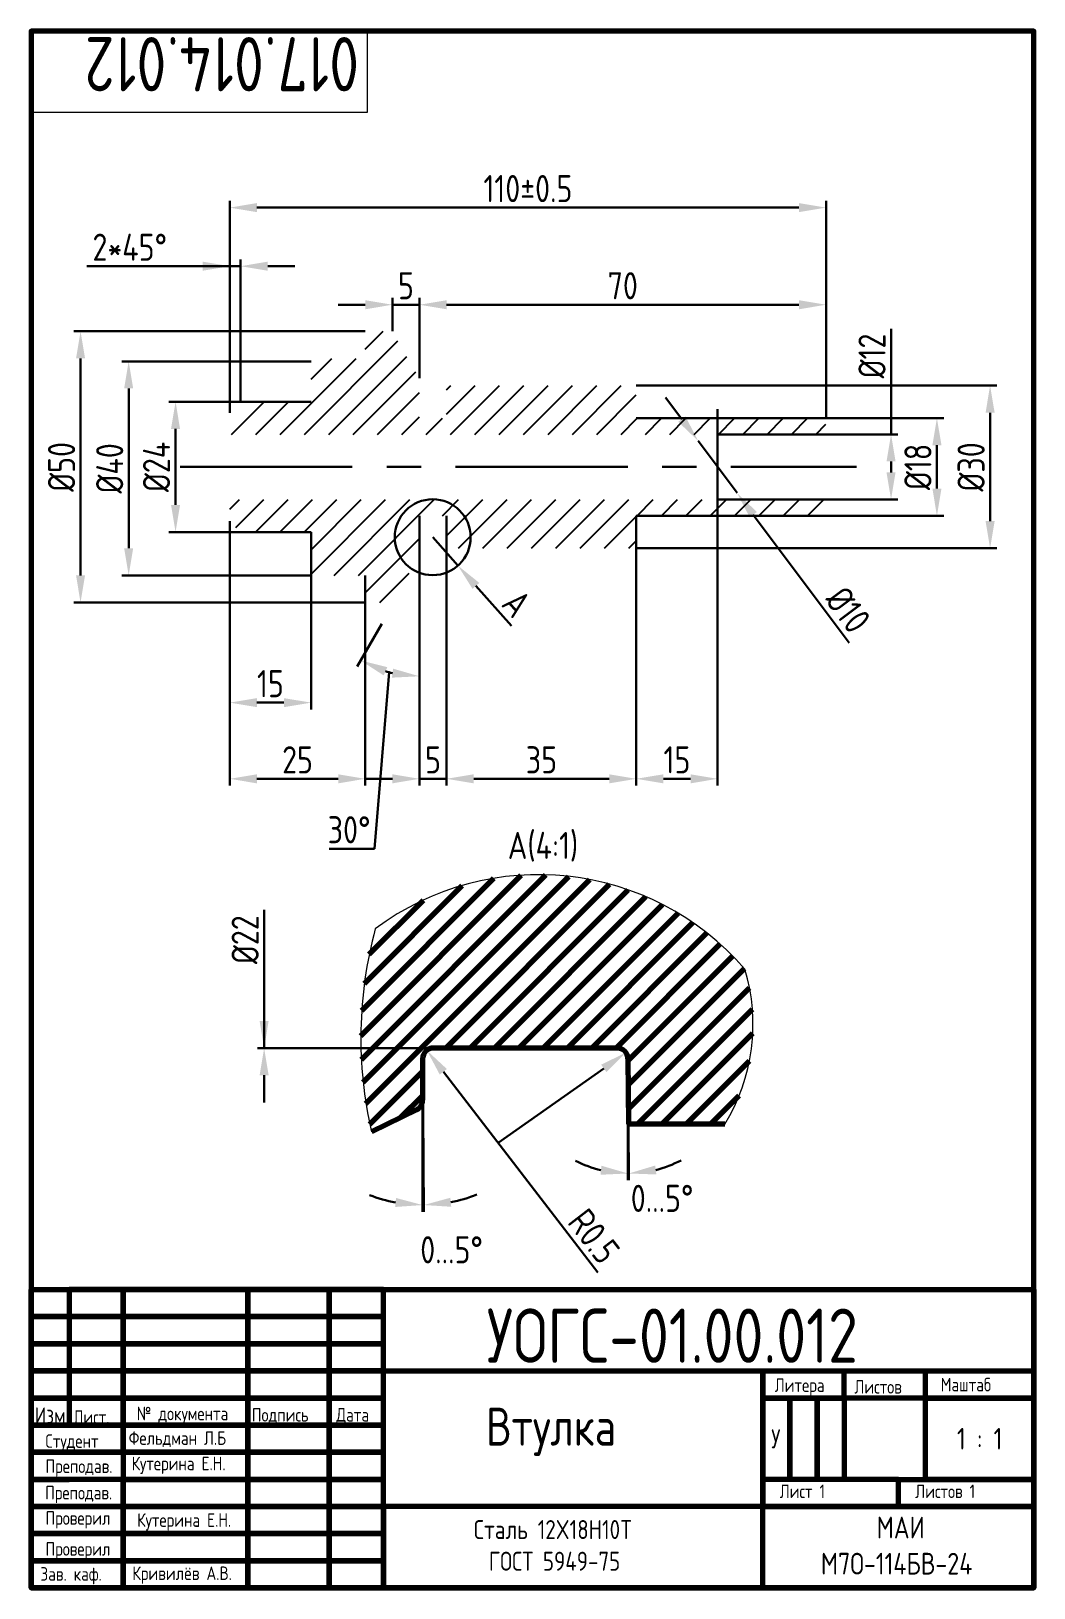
# Paper-space layout 'Vtulka' of a CAD drawing. Header units: millimetres. Extents: x 12 to 198, y -15 to 272.
import ezdxf

# ---------------------------------------------------------------- set-up
doc = ezdxf.new("R2010")
doc.units = ezdxf.units.MM
doc.linetypes.add('CENTER', pattern=[50.8, 31.75, -6.35, 6.35, -6.35])
for name, color, linetype, lineweight in [('MD_Штриховка', 7, 'Continuous', 25), ('Оси', 1, 'CENTER', 30), ('Основной', 5, 'Continuous', 70), ('Размеры', 3, 'Continuous', 30), ('Текст', 7, 'Continuous', 20)]:
    doc.layers.add(name, color=color, linetype=linetype, lineweight=lineweight)
doc.styles.get("Standard").update_dxf_attribs({"font": 'arial.ttf'})
doc.styles.add('ГОСТ', font='GOST_A.TTF')
doc.dimstyles.new('Apx$0', dxfattribs={"dimtxt": 5, "dimasz": 5, "dimexe": 1.25, "dimexo": 0, "dimgap": 1, "dimtad": 1, "dimdsep": 46, "dimtxsty": 'ГОСТ', "dimcen": 5, "dimclrd": 256, "dimclre": 256, "dimclrt": 256, "dimadec": 0, "dimazin": 2, "dimtp": 0.1, "dimtm": 0.1, "dimtfac": 0.71, "dimtmove": 1, "dimatfit": 3, "dimldrblk": 'NONE', "dimfxl": 1, "dimlwd": -1, "dimlwe": -1, "dimarcsym": 0})
doc.dimstyles.new('Apx$2', dxfattribs={"dimtxt": 5, "dimasz": 5, "dimexe": 1.25, "dimexo": 0, "dimgap": 1, "dimtad": 1, "dimdsep": 46, "dimtxsty": 'ГОСТ', "dimcen": 5, "dimclrd": 256, "dimclre": 256, "dimclrt": 256, "dimadec": 0, "dimazin": 2, "dimtp": 0.1, "dimtm": 0.1, "dimtfac": 0.71, "dimtmove": 1, "dimatfit": 3, "dimldrblk": 'NONE', "dimfxl": 1, "dimlwd": -1, "dimlwe": -1, "dimarcsym": 0})
doc.dimstyles.new('Apx$3', dxfattribs={"dimtxt": 5, "dimasz": 5, "dimexe": 1.25, "dimexo": 0, "dimgap": 1, "dimtad": 1, "dimdsep": 46, "dimtxsty": 'ГОСТ', "dimcen": 5, "dimclrd": 256, "dimclre": 256, "dimclrt": 256, "dimadec": 0, "dimazin": 2, "dimtp": 0.1, "dimtm": 0.1, "dimtfac": 0.71, "dimtmove": 1, "dimatfit": 3, "dimldrblk": 'NONE', "dimfxl": 1, "dimlwd": -1, "dimlwe": -1, "dimarcsym": 0})
doc.dimstyles.new('Apx$4', dxfattribs={"dimtxt": 5, "dimasz": 5, "dimexe": 1.25, "dimexo": 0, "dimgap": 1, "dimtad": 1, "dimdsep": 46, "dimtxsty": 'ГОСТ', "dimcen": 5, "dimclrd": 256, "dimclre": 256, "dimclrt": 256, "dimadec": 0, "dimazin": 2, "dimtp": 0.1, "dimtm": 0.1, "dimtfac": 0.71, "dimtmove": 1, "dimatfit": 3, "dimldrblk": 'NONE', "dimfxl": 1, "dimlwd": -1, "dimlwe": -1, "dimarcsym": 0})

# ---------------------------------------------------------------- blocks, each defined once
blk = doc.blocks.new('*D11')
at = {"layer": 'Размеры', "transparency": 16777216}
for p, q in [((49.15, 201.66), (49.15, 240.71)), ((54.15, 239.46), (154.15, 239.46)), ((159.15, 200.66), (159.15, 240.71))]:
    blk.add_line(p, q, dxfattribs=at)
for points in [[(54.15, 240.3), (54.15, 238.63), (49.15, 239.46)], [(154.15, 240.3), (154.15, 238.63), (159.15, 239.46)]]:
    blk.add_solid(points, dxfattribs=at)
at = {"layer": 'Размеры', "transparency": 16777216, "insert": (104.15, 242.97), "char_height": 5, "attachment_point": 5, "style": 'ГОСТ'}
blk.add_mtext('110±0.5', dxfattribs=at)
blk = doc.blocks.new('_NONE')
blk = doc.blocks.new('*D12')
at = {"layer": 'Размеры', "transparency": 16777216}
for p, q in [((49.15, 181.66), (49.15, 146.95)), ((64.15, 179.66), (64.15, 146.95)), ((54.15, 148.2), (59.15, 148.2))]:
    blk.add_line(p, q, dxfattribs=at)
for points in [[(54.15, 149.03), (54.15, 147.37), (49.15, 148.2)], [(59.15, 149.03), (59.15, 147.37), (64.15, 148.2)]]:
    blk.add_solid(points, dxfattribs=at)
at = {"layer": 'Размеры', "transparency": 16777216, "insert": (56.65, 151.7), "char_height": 5, "attachment_point": 5, "style": 'ГОСТ'}
blk.add_mtext('15', dxfattribs=at)
blk = doc.blocks.new('*D13')
at = {"layer": 'Размеры', "transparency": 16777216}
for p, q in [((49.15, 181.66), (49.15, 132.91)), ((74.15, 171.66), (74.15, 132.91)), ((54.15, 134.16), (69.15, 134.16))]:
    blk.add_line(p, q, dxfattribs=at)
for points in [[(54.15, 134.99), (54.15, 133.32), (49.15, 134.16)], [(69.15, 134.99), (69.15, 133.32), (74.15, 134.16)]]:
    blk.add_solid(points, dxfattribs=at)
at = {"layer": 'Размеры', "transparency": 16777216, "insert": (61.65, 137.66), "char_height": 5, "attachment_point": 5, "style": 'ГОСТ'}
blk.add_mtext('25', dxfattribs=at)
blk = doc.blocks.new('*D14')
at = {"layer": 'Размеры', "transparency": 16777216}
for p, q in [((84.15, 182.66), (84.15, 132.91)), ((89.15, 182.66), (89.15, 132.91)), ((79.15, 134.16), (74.15, 134.16)), ((84.15, 134.16), (89.15, 134.16)), ((94.15, 134.16), (99.15, 134.16))]:
    blk.add_line(p, q, dxfattribs=at)
for points in [[(79.15, 134.99), (79.15, 133.32), (84.15, 134.16)], [(94.15, 134.99), (94.15, 133.32), (89.15, 134.16)]]:
    blk.add_solid(points, dxfattribs=at)
at = {"layer": 'Размеры', "transparency": 16777216, "insert": (86.65, 137.66), "char_height": 5, "attachment_point": 5, "style": 'ГОСТ'}
blk.add_mtext('5', dxfattribs=at)
blk = doc.blocks.new('*D15')
at = {"layer": 'Размеры', "transparency": 16777216}
for p, q in [((89.15, 176.66), (89.15, 132.91)), ((124.15, 176.66), (124.15, 132.91)), ((94.15, 134.16), (119.15, 134.16))]:
    blk.add_line(p, q, dxfattribs=at)
for points in [[(94.15, 134.99), (94.15, 133.32), (89.15, 134.16)], [(119.15, 134.99), (119.15, 133.32), (124.15, 134.16)]]:
    blk.add_solid(points, dxfattribs=at)
at = {"layer": 'Размеры', "transparency": 16777216, "insert": (106.65, 137.66), "char_height": 5, "attachment_point": 5, "style": 'ГОСТ'}
blk.add_mtext('35', dxfattribs=at)
blk = doc.blocks.new('*D16')
at = {"layer": 'Размеры', "transparency": 16777216}
for p, q in [((139.15, 185.66), (139.15, 132.91)), ((124.15, 182.66), (124.15, 132.91)), ((129.15, 134.16), (134.15, 134.16))]:
    blk.add_line(p, q, dxfattribs=at)
for points in [[(129.15, 134.99), (129.15, 133.32), (124.15, 134.16)], [(134.15, 134.99), (134.15, 133.32), (139.15, 134.16)]]:
    blk.add_solid(points, dxfattribs=at)
at = {"layer": 'Размеры', "transparency": 16777216, "insert": (131.65, 137.66), "char_height": 5, "attachment_point": 5, "style": 'ГОСТ'}
blk.add_mtext('15', dxfattribs=at)
blk = doc.blocks.new('*D17')
at = {"layer": 'Размеры', "transparency": 16777216}
for p, q in [((74.15, 221.56), (69.15, 221.56)), ((79.15, 216.66), (79.15, 222.81)), ((84.15, 221.56), (79.15, 221.56)), ((84.15, 208), (84.15, 222.81)), ((89.15, 221.56), (94.15, 221.56))]:
    blk.add_line(p, q, dxfattribs=at)
for points in [[(74.15, 222.39), (74.15, 220.72), (79.15, 221.56)], [(89.15, 222.39), (89.15, 220.72), (84.15, 221.56)]]:
    blk.add_solid(points, dxfattribs=at)
at = {"layer": 'Размеры', "transparency": 16777216, "insert": (81.65, 225.06), "char_height": 5, "attachment_point": 5, "style": 'ГОСТ'}
blk.add_mtext('5', dxfattribs=at)
blk = doc.blocks.new('*D18')
at = {"layer": 'Размеры', "transparency": 16777216}
for p, q in [((84.15, 208), (84.15, 222.81)), ((89.15, 221.56), (154.15, 221.56)), ((159.15, 200.66), (159.15, 222.81))]:
    blk.add_line(p, q, dxfattribs=at)
for points in [[(89.15, 222.39), (89.15, 220.72), (84.15, 221.56)], [(154.15, 222.39), (154.15, 220.72), (159.15, 221.56)]]:
    blk.add_solid(points, dxfattribs=at)
at = {"layer": 'Размеры', "transparency": 16777216, "insert": (121.65, 225.06), "char_height": 5, "attachment_point": 5, "style": 'ГОСТ'}
blk.add_mtext('70', dxfattribs=at)
blk = doc.blocks.new('*D19')
at = {"layer": 'Размеры', "transparency": 16777216}
for p, q in [((124.15, 206.66), (190.67, 206.66)), ((189.42, 181.66), (189.42, 201.66)), ((124.15, 176.66), (190.67, 176.66))]:
    blk.add_line(p, q, dxfattribs=at)
for points in [[(188.59, 201.66), (190.26, 201.66), (189.42, 206.66)], [(188.59, 181.66), (190.26, 181.66), (189.42, 176.66)]]:
    blk.add_solid(points, dxfattribs=at)
at = {"layer": 'Размеры', "transparency": 16777216, "insert": (185.92, 191.66), "char_height": 5, "attachment_point": 5, "rotation": 90, "style": 'ГОСТ'}
blk.add_mtext('%%C30', dxfattribs=at)
blk = doc.blocks.new('*D20')
at = {"layer": 'Размеры', "transparency": 16777216}
for p, q in [((124.15, 200.66), (180.86, 200.66)), ((179.61, 187.66), (179.61, 195.66)), ((124.15, 182.66), (180.86, 182.66))]:
    blk.add_line(p, q, dxfattribs=at)
for points in [[(178.78, 195.66), (180.45, 195.66), (179.61, 200.66)], [(178.78, 187.66), (180.45, 187.66), (179.61, 182.66)]]:
    blk.add_solid(points, dxfattribs=at)
at = {"layer": 'Размеры', "transparency": 16777216, "insert": (176.11, 191.66), "char_height": 5, "attachment_point": 5, "rotation": 90, "style": 'ГОСТ'}
blk.add_mtext('%%C18', dxfattribs=at)
blk = doc.blocks.new('*D21')
at = {"layer": 'Размеры', "transparency": 16777216}
for p, q in [((171.15, 217.1), (171.15, 197.66)), ((139.15, 197.66), (172.4, 197.66)), ((171.15, 190.66), (171.15, 192.66)), ((139.15, 185.66), (172.4, 185.66))]:
    blk.add_line(p, q, dxfattribs=at)
for points in [[(170.31, 192.66), (171.98, 192.66), (171.15, 197.66)], [(170.31, 190.66), (171.98, 190.66), (171.15, 185.66)]]:
    blk.add_solid(points, dxfattribs=at)
at = {"layer": 'Размеры', "transparency": 16777216, "insert": (167.64, 212.11), "char_height": 5, "attachment_point": 5, "rotation": 90, "style": 'ГОСТ'}
blk.add_mtext('%%C12', dxfattribs=at)
blk = doc.blocks.new('*D22')
at = {"layer": 'Размеры', "transparency": 16777216}
for p, q in [((74.15, 216.66), (20.37, 216.66)), ((21.62, 171.66), (21.62, 211.66)), ((74.15, 166.66), (20.37, 166.66))]:
    blk.add_line(p, q, dxfattribs=at)
for points in [[(20.79, 211.66), (22.45, 211.66), (21.62, 216.66)], [(20.79, 171.66), (22.45, 171.66), (21.62, 166.66)]]:
    blk.add_solid(points, dxfattribs=at)
at = {"layer": 'Размеры', "transparency": 16777216, "insert": (18.12, 191.66), "char_height": 5, "attachment_point": 5, "rotation": 90, "style": 'ГОСТ'}
blk.add_mtext('%%C50', dxfattribs=at)
blk = doc.blocks.new('*D23')
at = {"layer": 'Размеры', "transparency": 16777216}
for p, q in [((64.15, 211.12), (29.25, 211.12)), ((30.5, 176.66), (30.5, 206.12)), ((64.15, 171.66), (29.25, 171.66))]:
    blk.add_line(p, q, dxfattribs=at)
for points in [[(29.66, 206.12), (31.33, 206.12), (30.5, 211.12)], [(29.66, 176.66), (31.33, 176.66), (30.5, 171.66)]]:
    blk.add_solid(points, dxfattribs=at)
at = {"layer": 'Размеры', "transparency": 16777216, "insert": (27, 191.39), "char_height": 5, "attachment_point": 5, "rotation": 90, "style": 'ГОСТ'}
blk.add_mtext('%%C40', dxfattribs=at)
blk = doc.blocks.new('*D24')
at = {"layer": 'Размеры', "transparency": 16777216}
for p, q in [((64.15, 203.66), (37.9, 203.66)), ((39.15, 198.66), (39.15, 184.66)), ((64.15, 179.66), (37.9, 179.66))]:
    blk.add_line(p, q, dxfattribs=at)
for points in [[(38.31, 198.66), (39.98, 198.66), (39.15, 203.66)], [(38.31, 184.66), (39.98, 184.66), (39.15, 179.66)]]:
    blk.add_solid(points, dxfattribs=at)
at = {"layer": 'Размеры', "transparency": 16777216, "insert": (35.64, 191.66), "char_height": 5, "attachment_point": 5, "rotation": 90, "style": 'ГОСТ'}
blk.add_mtext('%%C24', dxfattribs=at)
blk = doc.blocks.new('*D25')
at = {"layer": 'Размеры', "transparency": 16777216}
for p, q in [((49.15, 201.66), (49.15, 229.91)), ((51.15, 203.66), (51.15, 229.91)), ((22.81, 228.66), (49.15, 228.66)), ((44.15, 228.66), (39.15, 228.66)), ((49.15, 228.66), (51.15, 228.66)), ((49.15, 228.66), (51.15, 228.66)), ((56.15, 228.66), (61.15, 228.66))]:
    blk.add_line(p, q, dxfattribs=at)
for points in [[(44.15, 229.5), (44.15, 227.83), (49.15, 228.66)], [(56.15, 229.5), (56.15, 227.83), (51.15, 228.66)]]:
    blk.add_solid(points, dxfattribs=at)
at = {"layer": 'Размеры', "transparency": 16777216, "insert": (30.7, 232.16), "char_height": 5, "attachment_point": 5, "style": 'ГОСТ'}
blk.add_mtext('2*45°', dxfattribs=at)
blk = doc.blocks.new('*D26')
at = {"layer": 'Размеры', "transparency": 16777216}
for p, q in [((77.18, 162.7), (72.66, 154.89)), ((84.15, 155.88), (84.15, 151.81)), ((78.53, 153.8), (75.85, 121.27)), ((75.85, 121.27), (67.49, 121.27))]:
    blk.add_line(p, q, dxfattribs=at)
blk.add_arc((84.15, 174.78), 21.71, 253.2223, 256.7777, dxfattribs=at)
for points in [[(77.55, 153.22), (78.21, 154.75), (73.29, 155.97)], [(79.28, 154.46), (79.08, 152.81), (84.15, 153.06)]]:
    blk.add_solid(points, dxfattribs=at)
at = {"layer": 'Размеры', "transparency": 16777216, "insert": (71.17, 124.77), "char_height": 5, "attachment_point": 5, "style": 'ГОСТ'}
blk.add_mtext('30°', dxfattribs=at)
blk = doc.blocks.new('*D27')
at = {"layer": 'Размеры', "transparency": 16777216}
for p, q in [((132.56, 200.47), (129.56, 204.47)), ((135.55, 196.47), (142.74, 186.86)), ((163.41, 159.23), (145.74, 182.85))]:
    blk.add_line(p, q, dxfattribs=at)
for points in [[(133.22, 200.97), (131.89, 199.97), (135.55, 196.47)], [(146.4, 183.35), (145.07, 182.36), (142.74, 186.86)]]:
    blk.add_solid(points, dxfattribs=at)
at = {"layer": 'Размеры', "transparency": 16777216, "insert": (163.23, 165.32), "char_height": 5, "attachment_point": 5, "rotation": 306.8002, "style": 'ГОСТ'}
blk.add_mtext('%%C10', dxfattribs=at)
blk = doc.blocks.new('*D28')
at = {"layer": 'Размеры', "transparency": 16777216}
blk.add_line((117.07, 43.16), (88.55, 80.14), dxfattribs=at)
blk.add_solid([(89.21, 80.65), (87.89, 79.63), (85.5, 84.1)], dxfattribs=at)
at = {"layer": 'Размеры', "transparency": 16777216, "insert": (116.34, 49.84), "char_height": 5, "attachment_point": 5, "rotation": 307.6428, "style": 'ГОСТ'}
blk.add_mtext('R0.5', dxfattribs=at)
blk = doc.blocks.new('*D29')
at = {"layer": 'Размеры', "transparency": 16777216}
for p, q in [((122.6, 70.46), (122.6, 60.15)), ((122.71, 70.46), (122.8, 60.15))]:
    blk.add_line(p, q, dxfattribs=at)
for start, end in [(242.7983, 256.3992), (284.1008, 297.7017), (270, 270.5)]:
    blk.add_arc((122.6, 82.51), 21.11, start, end, dxfattribs=at)
for points in [[(117.73, 62.82), (117.54, 61.16), (122.6, 61.4)], [(127.85, 61.21), (127.64, 62.86), (122.78, 61.4)]]:
    blk.add_solid(points, dxfattribs=at)
at = {"layer": 'Размеры', "transparency": 16777216, "insert": (128.91, 56.81), "char_height": 5, "attachment_point": 5, "style": 'ГОСТ'}
blk.add_mtext('0...5°', dxfattribs=at)
blk = doc.blocks.new('*D30')
at = {"layer": 'Размеры', "transparency": 16777216}
blk.add_line((98.69, 67.03), (118.15, 80.78), dxfattribs=at)
blk.add_solid([(117.67, 81.46), (118.63, 80.1), (122.23, 83.67)], dxfattribs=at)
blk = doc.blocks.new('*D31')
at = {"layer": 'Размеры', "transparency": 16777216}
for p, q in [((84.72, 74.91), (84.72, 54.33)), ((84.81, 72.44), (84.96, 54.34))]:
    blk.add_line(p, q, dxfattribs=at)
for start, end in [(248.6929, 259.3465), (281.1535, 291.8071), (270, 270.5)]:
    blk.add_arc((84.72, 82.51), 26.93, start, end, dxfattribs=at)
for points in [[(79.82, 56.88), (79.66, 55.22), (84.72, 55.58)], [(90.01, 55.26), (89.84, 56.92), (84.95, 55.58)]]:
    blk.add_solid(points, dxfattribs=at)
at = {"layer": 'Размеры', "transparency": 16777216, "insert": (90.07, 47.33), "char_height": 5, "attachment_point": 5, "style": 'ГОСТ'}
blk.add_mtext('0...5°', dxfattribs=at)
blk = doc.blocks.new('*D32')
at = {"layer": 'Размеры', "transparency": 16777216}
for p, q in [((86.59, 178.7), (91.24, 173.46)), ((101.11, 162.36), (94.56, 169.73))]:
    blk.add_line(p, q, dxfattribs=at)
blk.add_solid([(95.18, 170.28), (93.94, 169.17), (91.24, 173.46)], dxfattribs=at)
at = {"layer": 'Размеры', "transparency": 16777216, "insert": (102.11, 166.5), "char_height": 5, "attachment_point": 5, "rotation": 311.6259, "style": 'ГОСТ'}
blk.add_mtext('A', dxfattribs=at)
blk = doc.blocks.new('*D33')
at = {"layer": 'Размеры', "transparency": 16777216}
for p, q in [((55.49, 110.03), (55.49, 84.51)), ((55.49, 89.51), (55.49, 94.51)), ((86.72, 84.51), (54.24, 84.51)), ((86.72, 84.51), (54.24, 84.51)), ((55.49, 79.51), (55.49, 74.51))]:
    blk.add_line(p, q, dxfattribs=at)
for points in [[(54.66, 89.51), (56.32, 89.51), (55.49, 84.51)], [(54.66, 79.51), (56.32, 79.51), (55.49, 84.51)]]:
    blk.add_solid(points, dxfattribs=at)
at = {"layer": 'Размеры', "transparency": 16777216, "insert": (51.99, 104.5), "char_height": 5, "attachment_point": 5, "rotation": 90, "style": 'ГОСТ'}
blk.add_mtext('%%C22', dxfattribs=at)

psp = doc.layouts.new('Vtulka')

# ---------------------------------------------------------------- hatches: boundary and pattern name
at = {"layer": 'MD_Штриховка'}
h = psp.add_hatch(dxfattribs=at)
h.set_pattern_fill('ANSI31', color=256, style=0)
h.paths.add_polyline_path([(74.146, 171.663), (74.146, 166.663), (79.146, 166.663), (84.146, 175.323), (84.146, 182.663), (89.146, 182.663), (89.146, 176.663), (124.146, 176.663), (124.146, 182.663), (159.146, 182.663), (159.146, 185.663), (139.146, 185.663), (49.146, 185.663), (49.146, 181.663), (51.146, 179.663), (64.146, 179.663), (64.146, 171.663)], flags=0)
h.paths.add_polyline_path([(74.146, 216.663), (74.146, 211.663), (64.146, 211.663), (64.146, 203.663), (51.146, 203.663), (49.146, 201.663), (49.146, 197.663), (139.146, 197.663), (159.146, 197.663), (159.146, 200.663), (124.146, 200.663), (124.146, 206.663), (89.146, 206.663), (89.146, 200.663), (84.146, 200.663), (84.146, 208.003), (79.146, 216.663)], flags=0)
at = {"layer": 'Основной', "true_color": 0xed1f24}
h = psp.add_hatch(dxfattribs=at)
h.set_pattern_fill('ANSI31', color=240)
h.paths.add_polyline_path([(144.186, 99.088, 0.392566), (75.998, 106.518, 0.1227861), (75.284, 69.081), (83.591, 73.107, 0.2874224), (84.718, 74.907), (84.718, 82.513, -0.4142136), (86.718, 84.513), (120.6, 84.513, -0.4091108), (122.6, 82.548), (122.705, 70.46), (122.705, 70.459), (140.465, 70.459, 0.2142332)])

# ---------------------------------------------------------------- linework, layer by layer
at = {"layer": 'Оси'}
for p, q in [((139.146, 180.628), (139.146, 202.279)), ((40.008, 191.663), (164.783, 191.663))]:
    psp.add_line(p, q, dxfattribs=at)
at = {"layer": 'Основной'}
for p, q in [((120.6, 84.513), (86.718, 84.513)), ((84.718, 82.513), (84.718, 74.907)), ((122.6, 82.513), (122.705, 70.46)), ((83.591, 73.107), (75.284, 69.081)), ((122.705, 70.46), (122.705, 70.459)), ((140.465, 70.459), (122.705, 70.459)), ((162.5, 20), (162.5, 25)), ((177.5, 5), (177.5, 25))]:
    psp.add_line(p, q, dxfattribs=at)
for points in [[(12.5, -15), (197.5, -15), (197.5, 272), (12.5, 272)], [(197.5, -15), (12.5, -15), (12.5, 40), (197.5, 40)], [(12.5, 40), (19.5, 40), (19.5, 35), (12.5, 35)], [(19.5, 35), (29.5, 35), (29.5, 40), (19.5, 40)], [(29.5, 35), (52.5, 35), (52.5, 40), (29.5, 40)], [(52.5, 35), (67.5, 35), (67.5, 40), (52.5, 40)], [(67.5, 35), (77.5, 35), (77.5, 40), (67.5, 40)], [(12.5, 35), (19.5, 35), (19.5, 30), (12.5, 30)], [(19.5, 30), (29.5, 30), (29.5, 35), (19.5, 35)], [(29.5, 30), (52.5, 30), (52.5, 35), (29.5, 35)], [(52.5, 30), (67.5, 30), (67.5, 35), (52.5, 35)], [(67.5, 30), (77.5, 30), (77.5, 35), (67.5, 35)], [(12.5, 30), (19.5, 30), (19.5, 25), (12.5, 25)], [(19.5, 25), (29.5, 25), (29.5, 30), (19.5, 30)], [(29.5, 25), (52.5, 25), (52.5, 30), (29.5, 30)], [(52.5, 25), (67.5, 25), (67.5, 30), (52.5, 30)], [(67.5, 25), (77.5, 25), (77.5, 30), (67.5, 30)], [(12.5, 25), (19.5, 25), (19.5, 20), (12.5, 20)], [(19.5, 20), (29.5, 20), (29.5, 25), (19.5, 25)], [(29.5, 20), (52.5, 20), (52.5, 25), (29.5, 25)], [(52.5, 20), (67.5, 20), (67.5, 25), (52.5, 25)], [(67.5, 20), (77.5, 20), (77.5, 25), (67.5, 25)], [(147.5, 0), (77.5, 0), (77.5, 25), (147.5, 25)], [(197.5, 0), (147.5, 0), (147.5, 25), (197.5, 25)], [(147.5, 25), (197.5, 25), (197.5, 20), (147.5, 20)], [(12.5, 20), (19.5, 20), (19.5, 15), (12.5, 15)], [(19.5, 15), (29.5, 15), (29.5, 20), (19.5, 20)], [(29.5, 15), (52.5, 15), (52.5, 20), (29.5, 20)], [(52.5, 15), (67.5, 15), (67.5, 20), (52.5, 20)], [(67.5, 15), (77.5, 15), (77.5, 20), (67.5, 20)], [(147.5, 20), (152.5, 20), (152.5, 5), (147.5, 5)], [(152.5, 20), (157.5, 20), (157.5, 5), (152.5, 5)], [(157.5, 20), (162.5, 20), (162.5, 5), (157.5, 5)], [(197.5, 5), (177.5, 5), (177.5, 20), (197.5, 20)], [(29.5, 10), (52.5, 10), (52.5, 15), (29.5, 15)], [(52.5, 10), (67.5, 10), (67.5, 15), (52.5, 15)], [(67.5, 10), (77.5, 10), (77.5, 15), (67.5, 15)], [(29.5, 5), (52.5, 5), (52.5, 10), (29.5, 10)], [(52.5, 5), (67.5, 5), (67.5, 10), (52.5, 10)], [(67.5, 5), (77.5, 5), (77.5, 10), (67.5, 10)], [(29.5, 0), (52.5, 0), (52.5, 5), (29.5, 5)], [(52.5, 0), (67.5, 0), (67.5, 5), (52.5, 5)], [(67.5, 0), (77.5, 0), (77.5, 5), (67.5, 5)], [(147.5, 0), (172.5, 0), (172.5, 5), (147.5, 5)], [(172.5, 5), (197.5, 5), (197.5, 0), (172.5, 0)], [(29.5, -5), (52.5, -5), (52.5, 0), (29.5, 0)], [(52.5, -5), (67.5, -5), (67.5, 0), (52.5, 0)], [(67.5, -5), (77.5, -5), (77.5, 0), (67.5, 0)], [(77.5, -15), (147.5, -15), (147.5, 0), (77.5, 0)], [(147.5, 0), (197.5, 0), (197.5, -15), (147.5, -15)], [(29.5, -10), (52.5, -10), (52.5, -5), (29.5, -5)], [(52.5, -10), (67.5, -10), (67.5, -5), (52.5, -5)], [(67.5, -10), (77.5, -10), (77.5, -5), (67.5, -5)], [(29.5, -15), (52.5, -15), (52.5, -10), (29.5, -10)], [(52.5, -15), (67.5, -15), (67.5, -10), (52.5, -10)], [(67.5, -15), (77.5, -15), (77.5, -10), (67.5, -10)]]:
    psp.add_lwpolyline(points, close=True, dxfattribs=at)
for points in [[(19.5, 10), (12.5, 10), (12.5, 15), (19.5, 15)], [(19.5, 10), (29.5, 10), (29.5, 15), (19.5, 15)], [(19.5, 5), (12.5, 5), (12.5, 10), (19.5, 10)], [(29.5, 10), (19.5, 10)], [(19.5, 0), (12.5, 0), (12.5, 5), (19.5, 5)], [(19.5, 0), (29.5, 0), (29.5, 5), (19.5, 5)], [(19.5, -5), (12.5, -5), (12.5, 0), (19.5, 0)], [(19.5, -5), (29.5, -5), (29.5, 0), (19.5, 0)], [(19.5, -10), (12.5, -10), (12.5, -5), (19.5, -5)], [(19.5, -10), (29.5, -10), (29.5, -5), (19.5, -5)], [(19.5, -15), (12.5, -15), (12.5, -10), (19.5, -10)], [(19.5, -15), (29.5, -15), (29.5, -10), (19.5, -10)]]:
    psp.add_lwpolyline(points, dxfattribs=at)
for centre, start, end in [((86.718, 82.513), 90, 180), ((120.6, 82.513), 0, 90), ((82.718, 74.907), 295.85665, 0)]:
    psp.add_arc(centre, 2, start, end, dxfattribs=at)
at = {"layer": 'Размеры'}
psp.add_line((84.718, 82.513), (84.806, 72.444), dxfattribs=at)
psp.add_circle((86.59, 178.697), 7, dxfattribs=at)
at = {"layer": 'Текст', "color": 5}
psp.add_lwpolyline([(12.5, 272), (74.5, 272), (74.5, 257), (12.5, 257)], close=True, dxfattribs=at)
at = {"layer": 'Текст'}
for centre, radius, start, end in [((106.089, 66.071), 50.413, 40.91458, 126.64772), ((150.716, 86.366), 77.387, 164.90608, 192.90644), ((110.451, 88.916), 35.235, 328.41203, 16.77957)]:
    psp.add_arc(centre, radius, start, end, dxfattribs=at)

# ---------------------------------------------------------------- texts
at = {"layer": 'Размеры', "insert": (100.436, 124.383), "char_height": 5, "attachment_point": 1}
psp.add_mtext_dynamic_manual_height_columns('{\\fGOST type A|b0|i0|c0|p34;A(4:1)}', width=36.33609, gutter_width=12.5, heights=[0], dxfattribs=at)
at = {"layer": 'Текст', "insert": (73.016, 260.906), "char_height": 10, "attachment_point": 1, "rotation": 180}
psp.add_mtext_dynamic_manual_height_columns('{\\fGOST type A|b0|i0|c204|p34;017.014.012}', width=120, gutter_width=12.5, heights=[0], dxfattribs=at)
at = {"layer": 'Текст', "attachment_point": 1}
for s, width, insert, char_height in [('{\\fGOST type A|b0|i0|c204|p34;УОГС-0\\fGOST type A|b0|i0|c0|p34;1.00.012}', 120, (96.535, 36.493), 10), ('\\pi18.91484;{\\fGOST type A|b0|i0|c204|p34;Втулка}', 63.36792, (77.5, 18.222), 7), ('{\\fGOST type A|b0|i0|c204|p34;У}', 63.36792, (149.043, 14.22), 3.5), ('\\pi16.67199;{\\fGOST type A|b0|i0|c204|p34;Сталь 12\\fGOST type A|b0|i0|c0|p34;X\\fGOST type A|b0|i0|c204|p34;18\\fGOST type A|b0|i0|c0|p34;H\\fGOST type A|b0|i0|c204|p34;10\\fGOST type A|b0|i0|c0|p34;T\\P\\pi19.42521;\\fGOST type A|b0|i0|c204|p34;ГОСТ \\fGOST type A|b0|i0|c0|p34;5949\\fGOST type A|b0|i0|c204|p34;-7\\fGOST type A|b0|i0|c0|p34;5}', 63.36792, (77.5, -2.5), 3.5)]:
    psp.add_mtext_dynamic_manual_height_columns(s, width=width, gutter_width=12.5, heights=[0], dxfattribs=dict(at, insert=insert, char_height=char_height))
at = {"layer": 'Текст', "style": 'ГОСТ'}
for s, width, heights, insert, char_height, attachment_point in [('Литера', 15, [0], (149.681, 23.622), 2.5, 1), ('Листов', 15, [0], (164.385, 23.314), 2.5, 1), ('Маштаб', 30, [0], (180.312, 23.721), 2.5, 1), ('Изм.', 4.24529, [0], (13.179, 18.282), 3, 1), ('№ документа', 22.31239, [0], (31.975, 18.392), 2.5, 1), ('1 : 1', 20, [0], (187.5, 12.5), 4, 5), ('Студент', 17, [0], (15.148, 13.315), 2.5, 1), ('Преподав.', 17, [0], (15.145, 8.678), 2.5, 1), ('Преподав.', 17, [0], (15.087, 3.797), 2.5, 1), ('Лист 1', 25, [0], (150.604, 4.051), 2.5, 1), ('Листов 1', 25, [0], (175.604, 4.051), 2.5, 1), ('Проверил', 14.34686, [0], (15.153, -0.872), 2.5, 1), ('\\pi20.99571;МАИ\\P\\pi10.70264;М7О-114БВ-24', 50, [0], (147.5, -1.872), 4, 1), ('Проверил', 14.34686, [0], (15.153, -6.568), 2.5, 1), ('Зав. каф.', 13.02451, [7.58], (14.228, -11.181), 2.5, 1)]:
    psp.add_mtext_dynamic_manual_height_columns(s, width=width, gutter_width=12.5, heights=heights, dxfattribs=dict(at, insert=insert, char_height=char_height, attachment_point=attachment_point))
at = {"layer": 'Текст', "insert": (20.31, 17.74), "char_height": 2.5, "width": 6.25625, "attachment_point": 1, "style": 'ГОСТ'}
psp.add_mtext('Лист.', dxfattribs=at)
at = {"layer": 'Текст', "char_height": 2.5, "attachment_point": 1, "style": 'ГОСТ'}
for s, insert in [('Подпись', (53.227, 18.15)), ('Дата', (68.789, 18.165))]:
    psp.add_mtext(s, dxfattribs=dict(at, insert=insert))
at = {"layer": 'Текст', "color": 0, "char_height": 2.5, "attachment_point": 1, "style": 'ГОСТ'}
for s, width, heights, insert in [('Фельдман Л.Б', 22.28536, [0], (30.5, 13.863)), ('Кутерина Е.Н.', 23, [3.129], (31.042, 9.18)), ('Кутерина Е.Н.', 23, [3.129], (32.072, -1.252)), ('Кривилёв А.В.', 23, [3.129], (31.185, -11.059))]:
    psp.add_mtext_dynamic_manual_height_columns(s, width=width, gutter_width=12.5, heights=heights, dxfattribs=dict(at, insert=insert))

# ---------------------------------------------------------------- dimensions: what is measured, and where the dimension line sits
at = {"layer": 'Размеры'}
for base, p1, text, picture, middle in [((159.146, 239.463), (49.146, 201.663), '<>±0.5', '*D11', (104.146, 242.967)), ((159.146, 221.557), (84.146, 208.003), '70', '*D18', (121.646, 225.058))]:
    dim = psp.add_linear_dim(base=base, p1=p1, p2=(159.146, 200.663), text=text, dimstyle='Apx$0', override={"dimlfac": -1, "dimpost": ''}, dxfattribs=at)
    dim.commit()
    dim.dimension.update_dxf_attribs({"geometry": picture, "text_midpoint": middle})
dim = psp.add_linear_dim(base=(51.146, 228.663), p1=(49.146, 201.663), p2=(51.146, 203.663), text='<>*45°', dimstyle='Apx$0', override={"dimlfac": -1, "dimpost": ''}, dxfattribs=at)
dim.commit()
dim.dimension.update_dxf_attribs({"geometry": '*D25', "text_midpoint": (30.702, 231.048), "dimtype": 160})
dim = psp.add_linear_dim(base=(79.146, 221.557), p1=(84.146, 208.003), p2=(79.146, 216.663), dimstyle='Apx$0', override={"dimlfac": -1}, dxfattribs=at)
dim.commit()
dim.dimension.update_dxf_attribs({"geometry": '*D17', "text_midpoint": (81.646, 225.058)})
dim = psp.add_linear_dim(base=(171.146, 197.663), p1=(139.146, 185.663), p2=(139.146, 197.663), angle=90, text='%%C<>', dimstyle='Apx$0', override={"dimlfac": -1, "dimpost": ''}, dxfattribs=at)
dim.commit()
dim.dimension.update_dxf_attribs({"geometry": '*D21', "text_midpoint": (167.968, 212.112), "dimtype": 160})
for base, p1, p2, text, picture, middle in [((21.62, 216.663), (74.146, 166.663), (74.146, 216.663), '%%C<>', '*D22', (18.119, 191.663)), ((30.497, 211.115), (64.146, 171.663), (64.146, 211.115), '%%C40', '*D23', (26.995, 191.389)), ((189.423, 206.663), (124.146, 176.663), (124.146, 206.663), '%%C<>', '*D19', (185.921, 191.663)), ((39.146, 179.663), (64.146, 203.663), (64.146, 179.663), '%%C<>', '*D24', (35.645, 191.663)), ((179.613, 200.663), (124.146, 182.663), (124.146, 200.663), '%%C<>', '*D20', (176.109, 191.663))]:
    dim = psp.add_linear_dim(base=base, p1=p1, p2=p2, angle=90, text=text, dimstyle='Apx$0', override={"dimlfac": -1, "dimpost": ''}, dxfattribs=at)
    dim.commit()
    dim.dimension.update_dxf_attribs({"geometry": picture, "text_midpoint": middle})
dim = psp.add_diameter_dim_2p(p1=(135.552, 196.467), p2=(142.74, 186.859), text='%%C10', dimstyle='Apx$3', override={"dimlfac": -1, "dimpost": ''}, dxfattribs=at)
dim.commit()
dim.dimension.update_dxf_attribs({"geometry": '*D27', "text_midpoint": (160.427, 163.217), "dimtype": 163})
for base, p1, p2, picture, middle in [((139.146, 134.156), (124.146, 182.663), (139.146, 185.663), '*D16', (131.646, 137.659)), ((64.146, 148.2), (49.146, 181.663), (64.146, 179.663), '*D12', (56.646, 151.703)), ((74.146, 134.156), (49.146, 181.663), (74.146, 171.663), '*D13', (61.646, 137.658)), ((89.146, 134.156), (84.146, 182.663), (89.146, 182.663), '*D14', (86.646, 137.658)), ((124.146, 134.156), (89.146, 176.663), (124.146, 176.663), '*D15', (106.646, 137.658))]:
    dim = psp.add_linear_dim(base=base, p1=p1, p2=p2, angle=0, dimstyle='Apx$0', override={"dimlfac": -1}, dxfattribs=at)
    dim.commit()
    dim.dimension.update_dxf_attribs({"geometry": picture, "text_midpoint": middle})
dim = psp.add_radius_dim(center=(86.59, 178.697), mpoint=(91.24, 173.464), text='A', dimstyle='Apx$4', override={"dimpost": ''}, dxfattribs=at)
dim.commit()
dim.dimension.update_dxf_attribs({"geometry": '*D32', "text_midpoint": (102.113, 166.498)})
at = {"layer": 'Размеры', "color": 3}
dim = psp.add_angular_dim_2l(base=(76.72, 154.371), line1=((84.146, 174.776), (77.175, 162.702)), line2=((84.146, 174.776), (84.146, 155.882)), dimstyle='Apx$2', dxfattribs=at)
dim.commit()
dim.dimension.update_dxf_attribs({"geometry": '*D26', "text_midpoint": (71.168, 124.773), "dimtype": 162})
at = {"layer": 'Размеры'}
dim = psp.add_linear_dim(base=(55.49, 84.513), p1=(86.718, 84.513), p2=(86.718, 84.513), angle=90, text='%%C22', dimstyle='Apx$0', dxfattribs=at)
dim.commit()
dim.dimension.update_dxf_attribs({"geometry": '*D33', "text_midpoint": (54.495, 104.499), "dimtype": 160})
for center, mpoint, text, picture, middle in [((86.718, 82.513), (85.497, 84.097), 'R0.5', '*D28', (113.569, 47.701)), ((120.6, 82.513), (122.233, 83.667), ' ', '*D30', (98.694, 67.032))]:
    dim = psp.add_radius_dim(center=center, mpoint=mpoint, text=text, dimstyle='Apx$4', override={"dimpost": ''}, dxfattribs=at)
    dim.commit()
    dim.dimension.update_dxf_attribs({"geometry": picture, "text_midpoint": middle, "dimtype": 164})
for base, line1, line2, picture, middle in [((84.797, 55.584), ((84.718, 82.513), (84.718, 74.907)), ((84.718, 82.513), (84.806, 72.444)), '*D31', (90.067, 47.333)), ((122.662, 61.4), ((122.6, 82.513), (122.6, 70.459)), ((122.6, 82.513), (122.705, 70.46)), '*D29', (128.913, 56.811))]:
    dim = psp.add_angular_dim_2l(base=base, line1=line1, line2=line2, text='0...5°', dimstyle='Apx$2', dxfattribs=at)
    dim.commit()
    dim.dimension.update_dxf_attribs({"geometry": picture, "text_midpoint": middle, "dimtype": 162})

doc.saveas('drawing.dxf')
